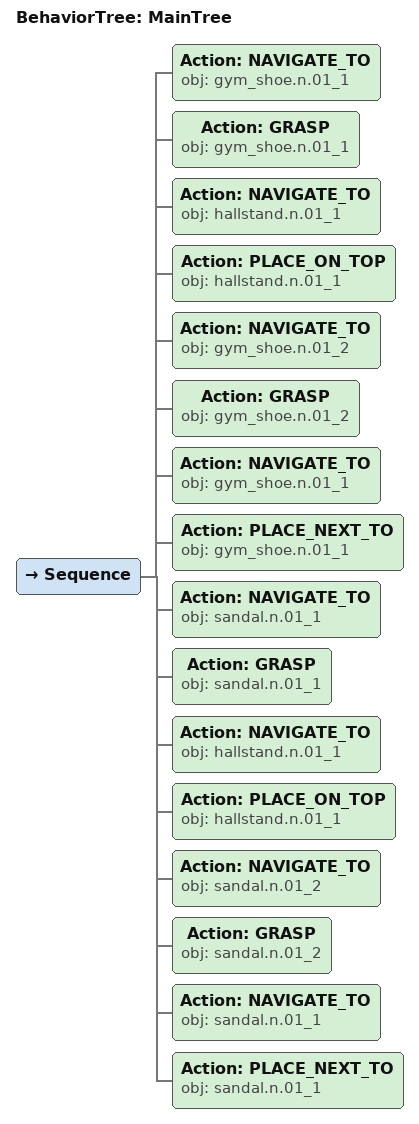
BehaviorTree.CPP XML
<root main_tree_to_execute="MainTree">
  <BehaviorTree ID="MainTree">
    <Sequence>
      <!-- Place gym shoes on hallstand, paired together -->
      <Action ID="NAVIGATE_TO" obj="gym_shoe.n.01_1"/>
      <Action ID="GRASP" obj="gym_shoe.n.01_1"/>
      <Action ID="NAVIGATE_TO" obj="hallstand.n.01_1"/>
      <Action ID="PLACE_ON_TOP" obj="hallstand.n.01_1"/>
      <Action ID="NAVIGATE_TO" obj="gym_shoe.n.01_2"/>
      <Action ID="GRASP" obj="gym_shoe.n.01_2"/>
      <Action ID="NAVIGATE_TO" obj="gym_shoe.n.01_1"/>
      <Action ID="PLACE_NEXT_TO" obj="gym_shoe.n.01_1"/>
      <!-- Place sandals on hallstand, paired together -->
      <Action ID="NAVIGATE_TO" obj="sandal.n.01_1"/>
      <Action ID="GRASP" obj="sandal.n.01_1"/>
      <Action ID="NAVIGATE_TO" obj="hallstand.n.01_1"/>
      <Action ID="PLACE_ON_TOP" obj="hallstand.n.01_1"/>
      <Action ID="NAVIGATE_TO" obj="sandal.n.01_2"/>
      <Action ID="GRASP" obj="sandal.n.01_2"/>
      <Action ID="NAVIGATE_TO" obj="sandal.n.01_1"/>
      <Action ID="PLACE_NEXT_TO" obj="sandal.n.01_1"/>
    </Sequence>
  </BehaviorTree>
</root>
